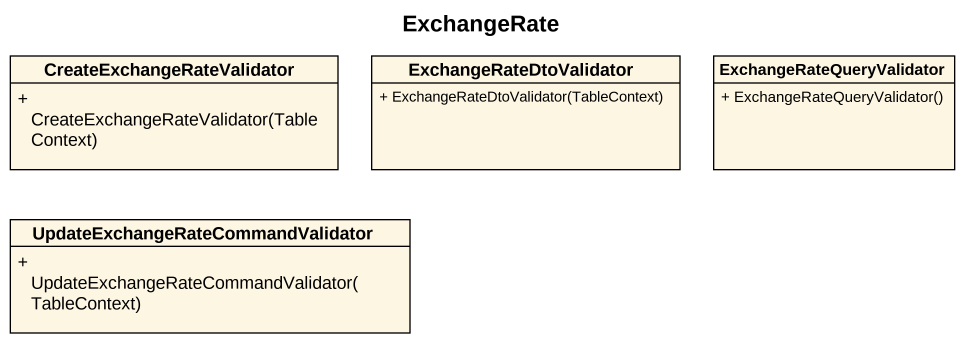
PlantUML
@startuml
title ExchangeRate
hide circle
hide empty members
skinparam classAttributeIconSize 0
class CreateExchangeRateValidator {
  + CreateExchangeRateValidator(TableContext)
}
class ExchangeRateDtoValidator {
  + ExchangeRateDtoValidator(TableContext)
}
class ExchangeRateQueryValidator {
  + ExchangeRateQueryValidator()
}
class "UpdateExchangeRateCommandValidator" as UpdateExchangeRateCommandVal {
  + UpdateExchangeRateCommandValidator(TableContext)
}
@enduml
